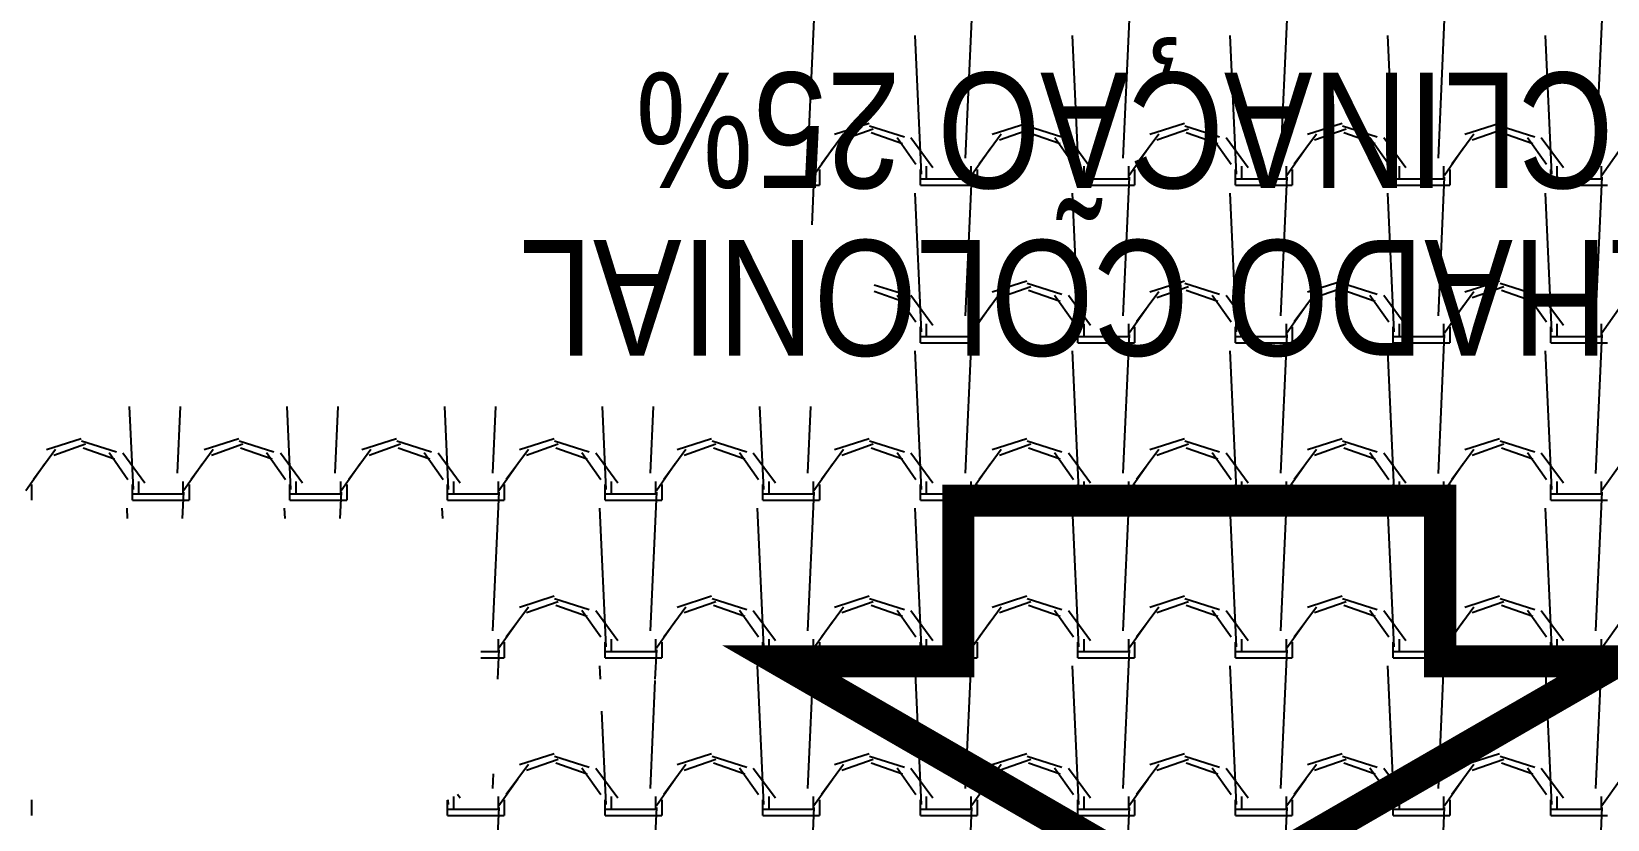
# Model space of a CAD drawing. Header units: millimetres. Extents: x 3923 to 4007, y 744 to 863.
# Drawn here: x 3933.855 to 3936.375, y 833.187 to 834.447 of the extents above; entities that cross this region are included whole.
import ezdxf
from ezdxf.enums import TextEntityAlignment as Align

# ---------------------------------------------------------------- set-up
doc = ezdxf.new("R2010")
doc.units = ezdxf.units.MM
doc.layers.add('-HIDRO', color=8, linetype='Continuous')
doc.layers.add('E-txt-g', color=3, linetype='Continuous')
doc.layers.add('E-Txt-W', color=7, linetype='Continuous', lineweight=20)
doc.styles.add('F2', font='ARIALN.TTF')
doc.styles.add('REG60', font='romans.shx', dxfattribs={"width": 0.8, "height": 0.15})
doc.styles.add('REG80', font='romans.shx', dxfattribs={"width": 0.8, "height": 0.2})

# ---------------------------------------------------------------- blocks, each defined once
blk = doc.blocks.new('Seta')
at = {"color": 2, "const_width": 2}
blk.add_lwpolyline([(10, 15), (10, 25.981), (25, 0), (10, -25.981), (10, -15), (0, -15), (0, 15)], close=True, dxfattribs=at)
blk = doc.blocks.new('TXT-AMB75')
at = {"layer": 'E-txt-g', "style": 'REG80', "width": 0.8, "flags": 8}
blk.add_attdef('TXT', text='', height=0.2, dxfattribs=at).set_placement((0.0055, 0.2964), align=Align.CENTER)
at = {"layer": 'E-Txt-W', "style": 'REG60', "width": 0.8, "flags": 8}
blk.add_attdef('TXT', text='', height=0.15, dxfattribs=at).set_placement((0.0055, 0.0271), align=Align.CENTER)

msp = doc.modelspace()

# ---------------------------------------------------------------- linework, layer by layer
at = {"layer": '-HIDRO', "linetype": 'Continuous'}
for p, q in [((3935.097, 834.2448), (3935.1071, 834.4665)), ((3935.349, 834.2448), (3935.3591, 834.4665)), ((3935.601, 834.2448), (3935.6111, 834.4665)), ((3935.853, 834.2448), (3935.8631, 834.4665)), ((3936.105, 834.2447), (3936.1151, 834.4665)), ((3936.357, 834.2447), (3936.3671, 834.4665)), ((3935.2783, 834.2191), (3935.2682, 834.4408)), ((3935.5303, 834.2191), (3935.5202, 834.4408)), ((3935.7823, 834.2191), (3935.7722, 834.4408)), ((3936.0343, 834.2191), (3936.0242, 834.4408)), ((3936.2863, 834.2191), (3936.2762, 834.4408)), ((3935.195, 834.3001), (3935.1396, 834.2824)), ((3935.447, 834.3001), (3935.3916, 834.2824)), ((3935.699, 834.3001), (3935.6436, 834.2824)), ((3935.951, 834.3001), (3935.8956, 834.2824)), ((3936.203, 834.3001), (3936.1476, 834.2824)), ((3935.1539, 834.2829), (3935.1186, 834.235)), ((3935.2015, 834.2912), (3935.1511, 834.2735)), ((3935.2511, 834.2785), (3935.1956, 834.2961)), ((3935.2482, 834.2676), (3935.1978, 834.2852)), ((3935.2697, 834.2345), (3935.2394, 834.2773)), ((3935.2969, 834.2291), (3935.2616, 834.277)), ((3935.4059, 834.2829), (3935.3706, 834.235)), ((3935.4535, 834.2912), (3935.4031, 834.2735)), ((3935.5031, 834.2785), (3935.4476, 834.2961)), ((3935.5002, 834.2676), (3935.4498, 834.2852)), ((3935.5217, 834.2345), (3935.4915, 834.2773)), ((3935.5489, 834.2291), (3935.5136, 834.277)), ((3935.6579, 834.2829), (3935.6226, 834.235)), ((3935.7055, 834.2912), (3935.6551, 834.2735)), ((3935.7551, 834.2785), (3935.6996, 834.2961)), ((3935.7522, 834.2676), (3935.7018, 834.2852)), ((3935.7737, 834.2345), (3935.7435, 834.2773)), ((3935.8009, 834.2291), (3935.7656, 834.277)), ((3935.9099, 834.2829), (3935.8746, 834.235)), ((3935.9575, 834.2912), (3935.9071, 834.2735)), ((3936.0071, 834.2785), (3935.9516, 834.2961)), ((3936.0042, 834.2676), (3935.9538, 834.2852)), ((3936.0257, 834.2345), (3935.9955, 834.2773)), ((3936.0529, 834.2291), (3936.0176, 834.277)), ((3936.1619, 834.2829), (3936.1266, 834.235)), ((3936.2095, 834.2912), (3936.1591, 834.2735)), ((3936.2591, 834.2785), (3936.2036, 834.2961)), ((3936.2562, 834.2676), (3936.2058, 834.2852)), ((3936.2777, 834.2345), (3936.2475, 834.2773)), ((3936.3049, 834.2291), (3936.2696, 834.277)), ((3935.1369, 834.2599), (3935.1066, 834.217)), ((3935.3889, 834.2599), (3935.3586, 834.217)), ((3935.6409, 834.2599), (3935.6106, 834.217)), ((3935.8929, 834.2599), (3935.8626, 834.217)), ((3936.1449, 834.2599), (3936.1146, 834.217)), ((3936.3969, 834.2599), (3936.3666, 834.217)), ((3935.1054, 834.2318), (3935.1054, 834.2117)), ((3935.1154, 834.2268), (3935.1154, 834.2016)), ((3935.2767, 834.2016), (3935.2767, 834.2268)), ((3935.2868, 834.2117), (3935.2868, 834.2318)), ((3935.3574, 834.2318), (3935.3574, 834.2117)), ((3935.3674, 834.2268), (3935.3674, 834.2016)), ((3935.5287, 834.2016), (3935.5287, 834.2268)), ((3935.5388, 834.2117), (3935.5388, 834.2318)), ((3935.6094, 834.2318), (3935.6094, 834.2117)), ((3935.6194, 834.2268), (3935.6194, 834.2016)), ((3935.7807, 834.2016), (3935.7807, 834.2268)), ((3935.7908, 834.2117), (3935.7908, 834.2318)), ((3935.8614, 834.2318), (3935.8614, 834.2117)), ((3935.8714, 834.2268), (3935.8714, 834.2016)), ((3936.0327, 834.2016), (3936.0327, 834.2268)), ((3936.0428, 834.2117), (3936.0428, 834.2318)), ((3936.1134, 834.2318), (3936.1134, 834.2117)), ((3936.1234, 834.2268), (3936.1234, 834.2016)), ((3936.2847, 834.2016), (3936.2847, 834.2268)), ((3936.2948, 834.2117), (3936.2948, 834.2318)), ((3936.3654, 834.2318), (3936.3654, 834.2117)), ((3935.0871, 834.2117), (3935.1054, 834.2117)), ((3935.0871, 834.2016), (3935.1154, 834.2016)), ((3935.1036, 834.1379), (3935.1071, 834.2145)), ((3935.2767, 834.2117), (3935.2868, 834.2117)), ((3935.2767, 834.2016), (3935.2868, 834.2016)), ((3935.2868, 834.2117), (3935.3574, 834.2117)), ((3935.2868, 834.2016), (3935.3674, 834.2016)), ((3935.349, 833.9928), (3935.3591, 834.2145)), ((3935.5287, 834.2117), (3935.5388, 834.2117)), ((3935.5287, 834.2016), (3935.5388, 834.2016)), ((3935.5388, 834.2117), (3935.6094, 834.2117)), ((3935.5388, 834.2016), (3935.6194, 834.2016)), ((3935.601, 833.9928), (3935.6111, 834.2145)), ((3935.7807, 834.2117), (3935.7908, 834.2117)), ((3935.7807, 834.2016), (3935.7908, 834.2016)), ((3935.7908, 834.2117), (3935.8614, 834.2117)), ((3935.7908, 834.2016), (3935.8714, 834.2016)), ((3935.853, 833.9928), (3935.8631, 834.2145)), ((3936.0327, 834.2117), (3936.0428, 834.2117)), ((3936.0327, 834.2016), (3936.0428, 834.2016)), ((3936.0428, 834.2117), (3936.1134, 834.2117)), ((3936.0428, 834.2016), (3936.1234, 834.2016)), ((3936.105, 833.9927), (3936.1151, 834.2145)), ((3936.2847, 834.2117), (3936.2948, 834.2117)), ((3936.2847, 834.2016), (3936.2948, 834.2016)), ((3936.2948, 834.2117), (3936.3654, 834.2117)), ((3936.2948, 834.2016), (3936.3754, 834.2016)), ((3936.357, 833.9927), (3936.3671, 834.2145)), ((3935.2783, 833.9671), (3935.2682, 834.1888)), ((3935.5303, 833.9671), (3935.5202, 834.1888)), ((3935.7823, 833.9671), (3935.7722, 834.1888)), ((3936.0343, 833.9671), (3936.0242, 834.1888)), ((3936.2863, 833.9671), (3936.2762, 834.1888)), ((3935.447, 834.0481), (3935.3916, 834.0304)), ((3935.699, 834.0481), (3935.6436, 834.0304)), ((3935.951, 834.0481), (3935.8956, 834.0304)), ((3936.203, 834.0481), (3936.1476, 834.0304)), ((3935.2511, 834.0265), (3935.2029, 834.0418)), ((3935.2482, 834.0156), (3935.2029, 834.0315)), ((3935.2697, 833.9825), (3935.2394, 834.0253)), ((3935.2969, 833.9771), (3935.2616, 834.025)), ((3935.4059, 834.0309), (3935.3706, 833.983)), ((3935.4535, 834.0392), (3935.4031, 834.0215)), ((3935.5031, 834.0265), (3935.4476, 834.0441)), ((3935.5002, 834.0156), (3935.4498, 834.0332)), ((3935.5217, 833.9825), (3935.4914, 834.0253)), ((3935.5489, 833.9771), (3935.5136, 834.025)), ((3935.6579, 834.0309), (3935.6226, 833.983)), ((3935.7055, 834.0392), (3935.6551, 834.0215)), ((3935.7551, 834.0265), (3935.6996, 834.0441)), ((3935.7522, 834.0156), (3935.7018, 834.0332)), ((3935.7737, 833.9825), (3935.7435, 834.0253)), ((3935.8009, 833.9771), (3935.7656, 834.025)), ((3935.9099, 834.0309), (3935.8746, 833.983)), ((3935.9575, 834.0392), (3935.9071, 834.0215)), ((3936.0071, 834.0265), (3935.9516, 834.0441)), ((3936.0042, 834.0156), (3935.9538, 834.0332)), ((3936.0257, 833.9825), (3935.9955, 834.0253)), ((3936.0529, 833.9771), (3936.0176, 834.025)), ((3936.1619, 834.0309), (3936.1266, 833.983)), ((3936.2095, 834.0392), (3936.1591, 834.0215)), ((3936.2591, 834.0265), (3936.2036, 834.0441)), ((3936.2562, 834.0156), (3936.2058, 834.0332)), ((3936.2777, 833.9825), (3936.2475, 834.0253)), ((3936.3049, 833.9771), (3936.2696, 834.025)), ((3935.3889, 834.0079), (3935.3586, 833.965)), ((3935.6409, 834.0079), (3935.6106, 833.965)), ((3935.8929, 834.0079), (3935.8626, 833.965)), ((3936.1449, 834.0079), (3936.1146, 833.965)), ((3936.3969, 834.0079), (3936.3666, 833.965)), ((3935.2767, 833.9496), (3935.2767, 833.9748)), ((3935.2868, 833.9597), (3935.2868, 833.9798)), ((3935.3574, 833.9798), (3935.3574, 833.9597)), ((3935.3674, 833.9748), (3935.3674, 833.9496)), ((3935.5287, 833.9496), (3935.5287, 833.9748)), ((3935.5388, 833.9597), (3935.5388, 833.9798)), ((3935.6094, 833.9798), (3935.6094, 833.9597)), ((3935.6194, 833.9748), (3935.6194, 833.9496)), ((3935.7807, 833.9496), (3935.7807, 833.9748)), ((3935.7908, 833.9597), (3935.7908, 833.9798)), ((3935.8614, 833.9798), (3935.8614, 833.9597)), ((3935.8714, 833.9748), (3935.8714, 833.9496)), ((3936.0327, 833.9496), (3936.0327, 833.9748)), ((3936.0428, 833.9597), (3936.0428, 833.9798)), ((3936.1134, 833.9798), (3936.1134, 833.9597)), ((3936.1234, 833.9748), (3936.1234, 833.9496)), ((3936.2847, 833.9496), (3936.2847, 833.9748)), ((3936.2948, 833.9597), (3936.2948, 833.9798)), ((3936.3654, 833.9798), (3936.3654, 833.9597)), ((3935.2767, 833.9597), (3935.2868, 833.9597)), ((3935.2767, 833.9496), (3935.2868, 833.9496)), ((3935.2868, 833.9597), (3935.3574, 833.9597)), ((3935.2868, 833.9496), (3935.3674, 833.9496)), ((3935.349, 833.7408), (3935.3591, 833.9625)), ((3935.5287, 833.9597), (3935.5388, 833.9597)), ((3935.5287, 833.9496), (3935.5388, 833.9496)), ((3935.5388, 833.9597), (3935.6094, 833.9597)), ((3935.5388, 833.9496), (3935.6194, 833.9496)), ((3935.601, 833.7408), (3935.6111, 833.9625)), ((3935.7807, 833.9597), (3935.7908, 833.9597)), ((3935.7807, 833.9496), (3935.7908, 833.9496)), ((3935.7908, 833.9597), (3935.8614, 833.9597)), ((3935.7908, 833.9496), (3935.8714, 833.9496)), ((3935.853, 833.7408), (3935.8631, 833.9625)), ((3936.0327, 833.9597), (3936.0428, 833.9597)), ((3936.0327, 833.9496), (3936.0428, 833.9496)), ((3936.0428, 833.9597), (3936.1134, 833.9597)), ((3936.0428, 833.9496), (3936.1234, 833.9496)), ((3936.105, 833.7407), (3936.1151, 833.9625)), ((3936.2847, 833.9597), (3936.2948, 833.9597)), ((3936.2847, 833.9496), (3936.2948, 833.9496)), ((3936.2948, 833.9597), (3936.3654, 833.9597)), ((3936.2948, 833.9496), (3936.3754, 833.9496)), ((3936.357, 833.7407), (3936.3671, 833.9625)), ((3935.2783, 833.7151), (3935.2682, 833.9368)), ((3935.5303, 833.7151), (3935.5202, 833.9368)), ((3935.7823, 833.7151), (3935.7722, 833.9368)), ((3936.0343, 833.7151), (3936.0242, 833.9368)), ((3936.2863, 833.7151), (3936.2762, 833.9368)), ((3934.0183, 833.7151), (3934.0123, 833.8474)), ((3934.089, 833.7408), (3934.0938, 833.8474)), ((3934.2703, 833.7151), (3934.2643, 833.8474)), ((3934.341, 833.7408), (3934.3458, 833.8474)), ((3934.5223, 833.7151), (3934.5163, 833.8474)), ((3934.593, 833.7408), (3934.5978, 833.8474)), ((3934.7743, 833.7151), (3934.7683, 833.8474)), ((3934.845, 833.7408), (3934.8498, 833.8474)), ((3935.0263, 833.7151), (3935.0203, 833.8474)), ((3935.097, 833.7408), (3935.1018, 833.8474)), ((3933.935, 833.7961), (3933.8796, 833.7784)), ((3934.187, 833.7961), (3934.1316, 833.7784)), ((3934.439, 833.7961), (3934.3836, 833.7784)), ((3934.691, 833.7961), (3934.6356, 833.7784)), ((3934.943, 833.7961), (3934.8876, 833.7784)), ((3935.195, 833.7961), (3935.1396, 833.7784)), ((3935.447, 833.7961), (3935.3916, 833.7784)), ((3935.699, 833.7961), (3935.6436, 833.7784)), ((3935.951, 833.7961), (3935.8956, 833.7784)), ((3936.203, 833.7961), (3936.1476, 833.7784)), ((3933.8939, 833.7789), (3933.8586, 833.731)), ((3933.9415, 833.7872), (3933.8911, 833.7695)), ((3933.9911, 833.7745), (3933.9356, 833.7921)), ((3933.9882, 833.7636), (3933.9378, 833.7812)), ((3934.0097, 833.7305), (3933.9794, 833.7733)), ((3934.0369, 833.7251), (3934.0016, 833.773)), ((3934.1459, 833.7789), (3934.1106, 833.731)), ((3934.1935, 833.7872), (3934.1431, 833.7695)), ((3934.2431, 833.7745), (3934.1876, 833.7921)), ((3934.2402, 833.7636), (3934.1898, 833.7812)), ((3934.2617, 833.7305), (3934.2314, 833.7733)), ((3934.2889, 833.7251), (3934.2536, 833.773)), ((3934.3979, 833.7789), (3934.3626, 833.731)), ((3934.4455, 833.7872), (3934.3951, 833.7695)), ((3934.4951, 833.7745), (3934.4396, 833.7921)), ((3934.4922, 833.7636), (3934.4418, 833.7812)), ((3934.5137, 833.7305), (3934.4834, 833.7733)), ((3934.5409, 833.7251), (3934.5056, 833.773)), ((3934.6499, 833.7789), (3934.6146, 833.731)), ((3934.6975, 833.7872), (3934.6471, 833.7695)), ((3934.7471, 833.7745), (3934.6916, 833.7921)), ((3934.7442, 833.7636), (3934.6938, 833.7812)), ((3934.7657, 833.7305), (3934.7354, 833.7733)), ((3934.7929, 833.7251), (3934.7576, 833.773)), ((3934.9019, 833.7789), (3934.8666, 833.731)), ((3934.9495, 833.7872), (3934.8991, 833.7695)), ((3934.9991, 833.7745), (3934.9436, 833.7921)), ((3934.9962, 833.7636), (3934.9458, 833.7812)), ((3935.0177, 833.7305), (3934.9874, 833.7733)), ((3935.0449, 833.7251), (3935.0096, 833.773)), ((3935.1539, 833.7789), (3935.1186, 833.731)), ((3935.2015, 833.7872), (3935.1511, 833.7695)), ((3935.2511, 833.7745), (3935.1956, 833.7921)), ((3935.2482, 833.7636), (3935.1978, 833.7812)), ((3935.2697, 833.7305), (3935.2394, 833.7733)), ((3935.2969, 833.7251), (3935.2616, 833.773)), ((3935.4059, 833.7789), (3935.3706, 833.731)), ((3935.4535, 833.7872), (3935.4031, 833.7695)), ((3935.5031, 833.7745), (3935.4476, 833.7921)), ((3935.5002, 833.7636), (3935.4498, 833.7812)), ((3935.5217, 833.7305), (3935.4914, 833.7733)), ((3935.5489, 833.7251), (3935.5136, 833.773)), ((3935.6579, 833.7789), (3935.6226, 833.731)), ((3935.7055, 833.7872), (3935.6551, 833.7695)), ((3935.7551, 833.7745), (3935.6996, 833.7921)), ((3935.7522, 833.7636), (3935.7018, 833.7812)), ((3935.7737, 833.7305), (3935.7434, 833.7733)), ((3935.8009, 833.7251), (3935.7656, 833.773)), ((3935.9099, 833.7789), (3935.8746, 833.731)), ((3935.9575, 833.7872), (3935.9071, 833.7695)), ((3936.0071, 833.7745), (3935.9516, 833.7921)), ((3936.0042, 833.7636), (3935.9538, 833.7812)), ((3936.0257, 833.7305), (3935.9955, 833.7733)), ((3936.0529, 833.7251), (3936.0176, 833.773)), ((3936.1619, 833.7789), (3936.1266, 833.731)), ((3936.2095, 833.7872), (3936.1591, 833.7695)), ((3936.2591, 833.7745), (3936.2036, 833.7921)), ((3936.2562, 833.7636), (3936.2058, 833.7812)), ((3936.2777, 833.7305), (3936.2475, 833.7733)), ((3936.3049, 833.7251), (3936.2696, 833.773)), ((3933.8768, 833.7559), (3933.8466, 833.713)), ((3934.1289, 833.7559), (3934.0986, 833.713)), ((3934.3809, 833.7559), (3934.3506, 833.713)), ((3934.6329, 833.7559), (3934.6026, 833.713)), ((3934.8849, 833.7559), (3934.8546, 833.713)), ((3935.1369, 833.7559), (3935.1066, 833.713)), ((3935.3889, 833.7559), (3935.3586, 833.713)), ((3935.6409, 833.7559), (3935.6106, 833.713)), ((3935.8929, 833.7559), (3935.8626, 833.713)), ((3936.1449, 833.7559), (3936.1146, 833.713)), ((3936.3969, 833.7559), (3936.3666, 833.7131)), ((3933.8554, 833.7228), (3933.8554, 833.6976)), ((3934.0167, 833.6976), (3934.0167, 833.7228)), ((3934.0268, 833.7077), (3934.0268, 833.7278)), ((3934.0974, 833.7278), (3934.0974, 833.7077)), ((3934.1074, 833.7228), (3934.1074, 833.6976)), ((3934.2687, 833.6976), (3934.2687, 833.7228)), ((3934.2788, 833.7077), (3934.2788, 833.7278)), ((3934.3494, 833.7278), (3934.3494, 833.7077)), ((3934.3594, 833.7228), (3934.3594, 833.6976)), ((3934.5207, 833.6976), (3934.5207, 833.7228)), ((3934.5308, 833.7077), (3934.5308, 833.7278)), ((3934.6014, 833.7278), (3934.6014, 833.7077)), ((3934.6114, 833.7228), (3934.6114, 833.6976)), ((3934.7727, 833.6976), (3934.7727, 833.7228)), ((3934.7828, 833.7077), (3934.7828, 833.7278)), ((3934.8534, 833.7278), (3934.8534, 833.7077)), ((3934.8634, 833.7228), (3934.8634, 833.6976)), ((3935.0247, 833.6976), (3935.0247, 833.7228)), ((3935.0348, 833.7077), (3935.0348, 833.7278)), ((3935.1054, 833.7278), (3935.1054, 833.7077)), ((3935.1154, 833.7228), (3935.1154, 833.6976)), ((3935.2767, 833.6976), (3935.2767, 833.7228)), ((3935.2868, 833.7077), (3935.2868, 833.7278)), ((3935.3574, 833.7278), (3935.3574, 833.7077)), ((3935.3674, 833.7228), (3935.3674, 833.6976)), ((3935.5287, 833.6976), (3935.5287, 833.7228)), ((3935.5388, 833.7077), (3935.5388, 833.7278)), ((3935.6094, 833.7278), (3935.6094, 833.7077)), ((3935.6194, 833.7228), (3935.6194, 833.6976)), ((3935.7807, 833.6976), (3935.7807, 833.7228)), ((3935.7908, 833.7077), (3935.7908, 833.7278)), ((3935.8614, 833.7278), (3935.8614, 833.7077)), ((3935.8714, 833.7228), (3935.8714, 833.6976)), ((3936.0327, 833.6976), (3936.0327, 833.7228)), ((3936.0428, 833.7077), (3936.0428, 833.7278)), ((3936.1134, 833.7278), (3936.1134, 833.7077)), ((3936.1234, 833.7228), (3936.1234, 833.6976)), ((3936.2847, 833.6976), (3936.2847, 833.7228)), ((3936.2948, 833.7077), (3936.2948, 833.7278)), ((3936.3654, 833.7278), (3936.3654, 833.7077)), ((3934.0167, 833.7077), (3934.0268, 833.7077)), ((3934.0167, 833.6976), (3934.0268, 833.6976)), ((3934.0268, 833.7077), (3934.0974, 833.7077)), ((3934.0268, 833.6976), (3934.1074, 833.6976)), ((3934.0971, 833.6683), (3934.0991, 833.7105)), ((3934.2687, 833.7077), (3934.2788, 833.7077)), ((3934.2687, 833.6976), (3934.2788, 833.6976)), ((3934.2788, 833.7077), (3934.3494, 833.7077)), ((3934.2788, 833.6976), (3934.3594, 833.6976)), ((3934.3491, 833.6683), (3934.3511, 833.7105)), ((3934.5207, 833.7077), (3934.5308, 833.7077)), ((3934.5207, 833.6976), (3934.5308, 833.6976)), ((3934.5308, 833.7077), (3934.6014, 833.7077)), ((3934.5308, 833.6976), (3934.6114, 833.6976)), ((3934.593, 833.4888), (3934.6031, 833.7105)), ((3934.7727, 833.7077), (3934.7828, 833.7077)), ((3934.7727, 833.6976), (3934.7828, 833.6976)), ((3934.7828, 833.7077), (3934.8534, 833.7077)), ((3934.7828, 833.6976), (3934.8634, 833.6976)), ((3934.845, 833.4888), (3934.8551, 833.7105)), ((3935.0247, 833.7077), (3935.0348, 833.7077)), ((3935.0247, 833.6976), (3935.0348, 833.6976)), ((3935.0348, 833.7077), (3935.1054, 833.7077)), ((3935.0348, 833.6976), (3935.1154, 833.6976)), ((3935.097, 833.4888), (3935.1071, 833.7105)), ((3935.2767, 833.7077), (3935.2868, 833.7077)), ((3935.2767, 833.6976), (3935.2868, 833.6976)), ((3935.2868, 833.7077), (3935.3574, 833.7077)), ((3935.2868, 833.6976), (3935.3674, 833.6976)), ((3935.349, 833.4888), (3935.3591, 833.7105)), ((3935.5287, 833.7077), (3935.5388, 833.7077)), ((3935.5287, 833.6976), (3935.5388, 833.6976)), ((3935.5388, 833.7077), (3935.6094, 833.7077)), ((3935.5388, 833.6976), (3935.6194, 833.6976)), ((3935.601, 833.4888), (3935.6111, 833.7105)), ((3935.7807, 833.7077), (3935.7908, 833.7077)), ((3935.7807, 833.6976), (3935.7908, 833.6976)), ((3935.7908, 833.7077), (3935.8614, 833.7077)), ((3935.7908, 833.6976), (3935.8714, 833.6976)), ((3935.853, 833.4888), (3935.8631, 833.7105)), ((3936.0327, 833.7077), (3936.0428, 833.7077)), ((3936.0327, 833.6976), (3936.0428, 833.6976)), ((3936.0428, 833.7077), (3936.1134, 833.7077)), ((3936.0428, 833.6976), (3936.1234, 833.6976)), ((3936.105, 833.4887), (3936.1151, 833.7105)), ((3936.2847, 833.7077), (3936.2948, 833.7077)), ((3936.2847, 833.6976), (3936.2948, 833.6976)), ((3936.2948, 833.7077), (3936.3654, 833.7077)), ((3936.2948, 833.6976), (3936.3754, 833.6976)), ((3936.357, 833.4887), (3936.3671, 833.7105)), ((3934.0089, 833.6683), (3934.0082, 833.6848)), ((3934.2609, 833.6683), (3934.2602, 833.6848)), ((3934.513, 833.6683), (3934.5122, 833.6848)), ((3934.7743, 833.4631), (3934.7642, 833.6848)), ((3935.0263, 833.4631), (3935.0162, 833.6848)), ((3935.2783, 833.4631), (3935.2682, 833.6848)), ((3935.5303, 833.4631), (3935.5202, 833.6848)), ((3935.7823, 833.4631), (3935.7722, 833.6848)), ((3936.0343, 833.4631), (3936.0242, 833.6848)), ((3936.2863, 833.4631), (3936.2762, 833.6848)), ((3934.691, 833.5441), (3934.6356, 833.5264)), ((3934.943, 833.5441), (3934.8876, 833.5264)), ((3935.195, 833.5441), (3935.1396, 833.5264)), ((3935.447, 833.5441), (3935.3916, 833.5264)), ((3935.699, 833.5441), (3935.6436, 833.5264)), ((3935.951, 833.5441), (3935.8956, 833.5264)), ((3936.203, 833.5441), (3936.1476, 833.5264)), ((3934.6499, 833.5269), (3934.6146, 833.479)), ((3934.6975, 833.5352), (3934.6471, 833.5175)), ((3934.7471, 833.5225), (3934.6916, 833.5401)), ((3934.7442, 833.5116), (3934.6938, 833.5292)), ((3934.7657, 833.4785), (3934.7354, 833.5213)), ((3934.7929, 833.4731), (3934.7576, 833.521)), ((3934.9019, 833.5269), (3934.8666, 833.479)), ((3934.9495, 833.5352), (3934.8991, 833.5175)), ((3934.9991, 833.5225), (3934.9436, 833.5401)), ((3934.9962, 833.5116), (3934.9458, 833.5292)), ((3935.0177, 833.4785), (3934.9874, 833.5213)), ((3935.0449, 833.4731), (3935.0096, 833.521)), ((3935.1539, 833.5269), (3935.1186, 833.479)), ((3935.2015, 833.5352), (3935.1511, 833.5175)), ((3935.2511, 833.5225), (3935.1956, 833.5401)), ((3935.2482, 833.5116), (3935.1978, 833.5292)), ((3935.2697, 833.4785), (3935.2394, 833.5213)), ((3935.2969, 833.4731), (3935.2616, 833.521)), ((3935.4059, 833.5269), (3935.3706, 833.479)), ((3935.4535, 833.5352), (3935.4031, 833.5175)), ((3935.5031, 833.5225), (3935.4476, 833.5401)), ((3935.5002, 833.5116), (3935.4498, 833.5292)), ((3935.5217, 833.4785), (3935.4914, 833.5213)), ((3935.5489, 833.4731), (3935.5136, 833.521)), ((3935.6579, 833.5269), (3935.6226, 833.479)), ((3935.7055, 833.5352), (3935.6551, 833.5175)), ((3935.7551, 833.5225), (3935.6996, 833.5401)), ((3935.7522, 833.5116), (3935.7018, 833.5292)), ((3935.7737, 833.4785), (3935.7434, 833.5213)), ((3935.8009, 833.4731), (3935.7656, 833.521)), ((3935.9099, 833.5269), (3935.8746, 833.479)), ((3935.9575, 833.5352), (3935.9071, 833.5175)), ((3936.0071, 833.5225), (3935.9516, 833.5401)), ((3936.0042, 833.5116), (3935.9538, 833.5292)), ((3936.0257, 833.4785), (3935.9955, 833.5213)), ((3936.0529, 833.4731), (3936.0176, 833.521)), ((3936.1619, 833.5269), (3936.1266, 833.479)), ((3936.2095, 833.5352), (3936.1591, 833.5175)), ((3936.2591, 833.5225), (3936.2036, 833.5401)), ((3936.2562, 833.5116), (3936.2058, 833.5292)), ((3936.2777, 833.4785), (3936.2475, 833.5213)), ((3936.3049, 833.4731), (3936.2696, 833.521)), ((3934.6329, 833.5039), (3934.6026, 833.461)), ((3934.8849, 833.5039), (3934.8546, 833.461)), ((3935.1369, 833.5039), (3935.1066, 833.461)), ((3935.3889, 833.5039), (3935.3586, 833.461)), ((3935.6409, 833.5039), (3935.6106, 833.461)), ((3935.8929, 833.5039), (3935.8626, 833.461)), ((3936.1449, 833.5039), (3936.1146, 833.4611)), ((3936.3969, 833.5039), (3936.3666, 833.4611)), ((3934.6014, 833.4758), (3934.6014, 833.4557)), ((3934.6114, 833.4708), (3934.6114, 833.4456)), ((3934.7727, 833.4456), (3934.7727, 833.4708)), ((3934.7828, 833.4557), (3934.7828, 833.4758)), ((3934.8534, 833.4758), (3934.8534, 833.4557)), ((3934.8634, 833.4708), (3934.8634, 833.4456)), ((3935.0247, 833.4456), (3935.0247, 833.4708)), ((3935.0348, 833.4557), (3935.0348, 833.4758)), ((3935.1054, 833.4758), (3935.1054, 833.4557)), ((3935.1154, 833.4708), (3935.1154, 833.4456)), ((3935.2767, 833.4456), (3935.2767, 833.4708)), ((3935.2868, 833.4557), (3935.2868, 833.4758)), ((3935.3574, 833.4758), (3935.3574, 833.4557)), ((3935.3674, 833.4708), (3935.3674, 833.4456)), ((3935.5287, 833.4456), (3935.5287, 833.4708)), ((3935.5388, 833.4557), (3935.5388, 833.4758)), ((3935.6094, 833.4758), (3935.6094, 833.4557)), ((3935.6194, 833.4708), (3935.6194, 833.4456)), ((3935.7807, 833.4456), (3935.7807, 833.4708)), ((3935.7908, 833.4557), (3935.7908, 833.4758)), ((3935.8614, 833.4758), (3935.8614, 833.4557)), ((3935.8714, 833.4708), (3935.8714, 833.4456)), ((3936.0327, 833.4456), (3936.0327, 833.4708)), ((3936.0428, 833.4557), (3936.0428, 833.4758)), ((3936.1134, 833.4758), (3936.1134, 833.4557)), ((3936.1234, 833.4708), (3936.1234, 833.4456)), ((3936.2847, 833.4456), (3936.2847, 833.4708)), ((3936.2948, 833.4557), (3936.2948, 833.4758)), ((3936.3654, 833.4758), (3936.3654, 833.4557)), ((3934.5737, 833.4557), (3934.6014, 833.4557)), ((3934.5737, 833.4456), (3934.6114, 833.4456)), ((3934.6009, 833.4114), (3934.6031, 833.4585)), ((3934.7727, 833.4557), (3934.7828, 833.4557)), ((3934.7727, 833.4456), (3934.7828, 833.4456)), ((3934.7828, 833.4557), (3934.8534, 833.4557)), ((3934.7828, 833.4456), (3934.8634, 833.4456)), ((3934.8529, 833.4114), (3934.8551, 833.4585)), ((3935.0247, 833.4557), (3935.0348, 833.4557)), ((3935.0247, 833.4456), (3935.0348, 833.4456)), ((3935.0348, 833.4557), (3935.1054, 833.4557)), ((3935.0348, 833.4456), (3935.1154, 833.4456)), ((3935.097, 833.2368), (3935.1071, 833.4585)), ((3935.2767, 833.4557), (3935.2868, 833.4557)), ((3935.2767, 833.4456), (3935.2868, 833.4456)), ((3935.2868, 833.4557), (3935.3574, 833.4557)), ((3935.2868, 833.4456), (3935.3674, 833.4456)), ((3935.349, 833.2368), (3935.3591, 833.4585)), ((3935.5287, 833.4557), (3935.5388, 833.4557)), ((3935.5287, 833.4456), (3935.5388, 833.4456)), ((3935.5388, 833.4557), (3935.6094, 833.4557)), ((3935.5388, 833.4456), (3935.6194, 833.4456)), ((3935.601, 833.2368), (3935.6111, 833.4585)), ((3935.7807, 833.4557), (3935.7908, 833.4557)), ((3935.7807, 833.4456), (3935.7908, 833.4456)), ((3935.7908, 833.4557), (3935.8614, 833.4557)), ((3935.7908, 833.4456), (3935.8714, 833.4456)), ((3935.853, 833.2368), (3935.8631, 833.4585)), ((3936.0327, 833.4557), (3936.0428, 833.4557)), ((3936.0327, 833.4456), (3936.0428, 833.4456)), ((3936.0428, 833.4557), (3936.1134, 833.4557)), ((3936.0428, 833.4456), (3936.1234, 833.4456)), ((3936.105, 833.2367), (3936.1151, 833.4585)), ((3936.2847, 833.4557), (3936.2948, 833.4557)), ((3936.2847, 833.4456), (3936.2948, 833.4456)), ((3936.2948, 833.4557), (3936.3654, 833.4557)), ((3936.2948, 833.4456), (3936.3754, 833.4456)), ((3936.357, 833.2367), (3936.3671, 833.4585)), ((3934.7652, 833.4114), (3934.7642, 833.4328)), ((3935.0263, 833.2111), (3935.0162, 833.4328)), ((3935.2783, 833.2111), (3935.2682, 833.4328)), ((3935.5303, 833.2111), (3935.5202, 833.4328)), ((3935.7823, 833.2111), (3935.7722, 833.4328)), ((3936.0343, 833.2111), (3936.0242, 833.4328)), ((3936.2863, 833.2111), (3936.2762, 833.4328)), ((3934.845, 833.2368), (3934.8528, 833.4097)), ((3934.7743, 833.2111), (3934.7675, 833.3605)), ((3934.691, 833.2921), (3934.6356, 833.2744)), ((3934.943, 833.2921), (3934.8876, 833.2744)), ((3935.195, 833.2921), (3935.1396, 833.2744)), ((3935.447, 833.2921), (3935.3916, 833.2744)), ((3935.699, 833.2921), (3935.6436, 833.2744)), ((3935.951, 833.2921), (3935.8956, 833.2744)), ((3936.203, 833.2921), (3936.1476, 833.2744)), ((3934.6499, 833.2749), (3934.6146, 833.227)), ((3934.6975, 833.2832), (3934.6471, 833.2655)), ((3934.7471, 833.2705), (3934.6916, 833.2881)), ((3934.7442, 833.2596), (3934.6938, 833.2772)), ((3934.7657, 833.2265), (3934.7354, 833.2693)), ((3934.7929, 833.2211), (3934.7576, 833.269)), ((3934.9019, 833.2749), (3934.8666, 833.227)), ((3934.9495, 833.2832), (3934.8991, 833.2655)), ((3934.9991, 833.2705), (3934.9436, 833.2881)), ((3934.9962, 833.2596), (3934.9458, 833.2772)), ((3935.0177, 833.2265), (3934.9874, 833.2693)), ((3935.0449, 833.2211), (3935.0096, 833.269)), ((3935.1539, 833.2749), (3935.1186, 833.227)), ((3935.2015, 833.2832), (3935.1511, 833.2655)), ((3935.2511, 833.2705), (3935.1956, 833.2881)), ((3935.2482, 833.2596), (3935.1978, 833.2772)), ((3935.2697, 833.2265), (3935.2394, 833.2693)), ((3935.2969, 833.2211), (3935.2616, 833.269)), ((3935.4059, 833.2749), (3935.3706, 833.227)), ((3935.4535, 833.2832), (3935.4031, 833.2655)), ((3935.5031, 833.2705), (3935.4476, 833.2881)), ((3935.5002, 833.2596), (3935.4498, 833.2772)), ((3935.5217, 833.2265), (3935.4914, 833.2693)), ((3935.5489, 833.2211), (3935.5136, 833.269)), ((3935.6579, 833.2749), (3935.6226, 833.227)), ((3935.7055, 833.2832), (3935.6551, 833.2655)), ((3935.7551, 833.2705), (3935.6996, 833.2881)), ((3935.7522, 833.2596), (3935.7018, 833.2772)), ((3935.7737, 833.2265), (3935.7434, 833.2693)), ((3935.8009, 833.2211), (3935.7656, 833.269)), ((3935.9099, 833.2749), (3935.8746, 833.227)), ((3935.9575, 833.2832), (3935.9071, 833.2655)), ((3936.0071, 833.2705), (3935.9516, 833.2881)), ((3936.0042, 833.2596), (3935.9538, 833.2772)), ((3936.0257, 833.2265), (3935.9954, 833.2693)), ((3936.0529, 833.2211), (3936.0176, 833.269)), ((3936.1619, 833.2749), (3936.1266, 833.227)), ((3936.2095, 833.2832), (3936.1591, 833.2655)), ((3936.2591, 833.2705), (3936.2036, 833.2881)), ((3936.2562, 833.2596), (3936.2058, 833.2772)), ((3936.2777, 833.2265), (3936.2475, 833.2693)), ((3936.3049, 833.2211), (3936.2696, 833.269)), ((3934.593, 833.2368), (3934.594, 833.2603)), ((3934.6329, 833.2519), (3934.6026, 833.209)), ((3934.8849, 833.2519), (3934.8546, 833.209)), ((3935.1369, 833.2519), (3935.1066, 833.209)), ((3935.3889, 833.2519), (3935.3586, 833.209)), ((3935.6409, 833.2519), (3935.6106, 833.209)), ((3935.8929, 833.2519), (3935.8626, 833.209)), ((3936.1449, 833.2519), (3936.1146, 833.2091)), ((3936.3969, 833.2519), (3936.3666, 833.2091)), ((3933.8554, 833.2184), (3933.8554, 833.1936)), ((3934.5207, 833.1936), (3934.5207, 833.218)), ((3934.5223, 833.2111), (3934.5219, 833.2187)), ((3934.5308, 833.2037), (3934.5308, 833.2238)), ((3934.5409, 833.2211), (3934.5365, 833.2271)), ((3934.6014, 833.2238), (3934.6014, 833.2037)), ((3934.6114, 833.2188), (3934.6114, 833.1936)), ((3934.7727, 833.1936), (3934.7727, 833.2188)), ((3934.7828, 833.2037), (3934.7828, 833.2238)), ((3934.8534, 833.2238), (3934.8534, 833.2037)), ((3934.8634, 833.2188), (3934.8634, 833.1936)), ((3935.0247, 833.1936), (3935.0247, 833.2188)), ((3935.0348, 833.2037), (3935.0348, 833.2238)), ((3935.1054, 833.2238), (3935.1054, 833.2037)), ((3935.1154, 833.2188), (3935.1154, 833.1936)), ((3935.2767, 833.1936), (3935.2767, 833.2188)), ((3935.2868, 833.2037), (3935.2868, 833.2238)), ((3935.3574, 833.2238), (3935.3574, 833.2037)), ((3935.3674, 833.2188), (3935.3674, 833.1936)), ((3935.5287, 833.1936), (3935.5287, 833.2188)), ((3935.5388, 833.2037), (3935.5388, 833.2238)), ((3935.6094, 833.2238), (3935.6094, 833.2037)), ((3935.6194, 833.2188), (3935.6194, 833.1936)), ((3935.7807, 833.1936), (3935.7807, 833.2188)), ((3935.7908, 833.2037), (3935.7908, 833.2238)), ((3935.8614, 833.2238), (3935.8614, 833.2037)), ((3935.8714, 833.2188), (3935.8714, 833.1936)), ((3936.0327, 833.1936), (3936.0327, 833.2188)), ((3936.0428, 833.2037), (3936.0428, 833.2238)), ((3936.1134, 833.2238), (3936.1134, 833.2037)), ((3936.1234, 833.2188), (3936.1234, 833.1936)), ((3936.2847, 833.1936), (3936.2847, 833.2188)), ((3936.2948, 833.2037), (3936.2948, 833.2238)), ((3936.3654, 833.2238), (3936.3654, 833.2037)), ((3934.5207, 833.2037), (3934.5308, 833.2037)), ((3934.5207, 833.1936), (3934.5308, 833.1936)), ((3934.5308, 833.2037), (3934.6014, 833.2037)), ((3934.5308, 833.1936), (3934.6114, 833.1936)), ((3934.593, 832.9848), (3934.6031, 833.2065)), ((3934.7727, 833.2037), (3934.7828, 833.2037)), ((3934.7727, 833.1936), (3934.7828, 833.1936)), ((3934.7828, 833.2037), (3934.8534, 833.2037)), ((3934.7828, 833.1936), (3934.8634, 833.1936)), ((3934.845, 832.9848), (3934.8551, 833.2065)), ((3935.0247, 833.2037), (3935.0348, 833.2037)), ((3935.0247, 833.1936), (3935.0348, 833.1936)), ((3935.0348, 833.2037), (3935.1054, 833.2037)), ((3935.0348, 833.1936), (3935.1154, 833.1936)), ((3935.097, 832.9848), (3935.1071, 833.2065)), ((3935.2767, 833.2037), (3935.2868, 833.2037)), ((3935.2767, 833.1936), (3935.2868, 833.1936)), ((3935.2868, 833.2037), (3935.3574, 833.2037)), ((3935.2868, 833.1936), (3935.3674, 833.1936)), ((3935.349, 832.9848), (3935.3591, 833.2065)), ((3935.5287, 833.2037), (3935.5388, 833.2037)), ((3935.5287, 833.1936), (3935.5388, 833.1936)), ((3935.5388, 833.2037), (3935.6094, 833.2037)), ((3935.5388, 833.1936), (3935.6194, 833.1936)), ((3935.601, 832.9848), (3935.6111, 833.2065)), ((3935.7807, 833.2037), (3935.7908, 833.2037)), ((3935.7807, 833.1936), (3935.7908, 833.1936)), ((3935.7908, 833.2037), (3935.8614, 833.2037)), ((3935.7908, 833.1936), (3935.8714, 833.1936)), ((3935.853, 832.9848), (3935.8631, 833.2065)), ((3936.0327, 833.2037), (3936.0428, 833.2037)), ((3936.0327, 833.1936), (3936.0428, 833.1936)), ((3936.0428, 833.2037), (3936.1134, 833.2037)), ((3936.0428, 833.1936), (3936.1234, 833.1936)), ((3936.105, 832.9847), (3936.1151, 833.2065)), ((3936.2847, 833.2037), (3936.2948, 833.2037)), ((3936.2847, 833.1936), (3936.2948, 833.1936)), ((3936.2948, 833.2037), (3936.3654, 833.2037)), ((3936.2948, 833.1936), (3936.3754, 833.1936)), ((3936.357, 832.9847), (3936.3671, 833.2065))]:
    msp.add_line(p, q, dxfattribs=at)

# ---------------------------------------------------------------- block references
at = {"layer": '-HIDRO'}
ref = msp.add_blockref('TXT-AMB75', (3935.6962, 834.4767), dxfattribs=dict(at, xscale=-1.224719996570784, yscale=1.224719996570784, zscale=1.224719996570784, rotation=180))
ref.add_attrib('TXT', 'TELHADO COLONIAL', dxfattribs={"layer": 'E-txt-g', "color": 2, "height": 0.1848, "rotation": 180, "style": 'F2'}).set_placement((3935.7003, 834.1137), align=Align.CENTER)
ref.add_attrib('TXT', 'INCLINAÇÃO 25%', dxfattribs={"layer": 'E-Txt-W', "height": 0.1848, "rotation": 180, "style": 'F2'}).set_placement((3935.7093, 834.3816), align=Align.CENTER)
at = {"layer": '-HIDRO', "xscale": 0.02568383992806189, "yscale": 0.02568383992806189, "zscale": 0.02568383992806189, "rotation": 269.9999999999999}
msp.add_blockref('Seta', (3935.7227, 833.6969), dxfattribs=at)

doc.saveas('drawing.dxf')
